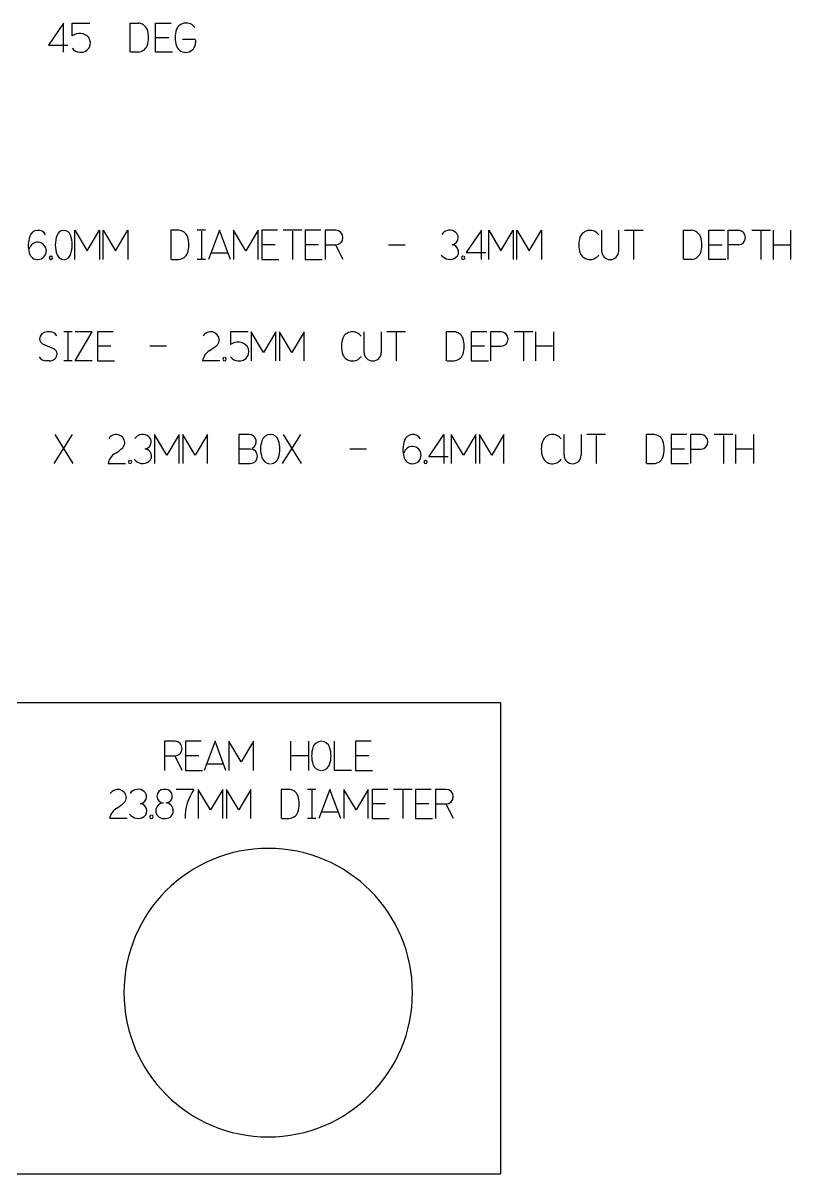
# Model space of a CAD drawing. Header units: inches. Extents: x -9.99 to -1.86, y -3.43 to 1.03.
# Drawn here: x -4.358 to -1.857, y -3.425 to 0.323 of the extents above; entities that cross this region are included whole.
import ezdxf

# ---------------------------------------------------------------- set-up
doc = ezdxf.new("R2010")
doc.units = ezdxf.units.IN
for name, color, linetype in [('2', 7, 'CONTINUOUS'), ('4', 7, 'CONTINUOUS'), ('6', 7, 'CONTINUOUS'), ('9', 7, 'CONTINUOUS')]:
    doc.layers.add(name, color=color, linetype=linetype)

msp = doc.modelspace()

# ---------------------------------------------------------------- linework, layer by layer
at = {"layer": '2', "color": 2, "linetype": 'CONTINUOUS'}
for p, q in [((-4.2262, 0.3233), (-4.2754, 0.2507)), ((-4.2262, 0.2283), (-4.2262, 0.3233)), ((-4.1983, 0.2812), (-4.1983, 0.3233)), ((-4.1983, 0.3233), (-4.1408, 0.3233)), ((-4.0091, 0.2283), (-4.0091, 0.3233)), ((-4.0091, 0.3233), (-3.9826, 0.3233)), ((-3.927, 0.2772), (-3.927, 0.3233)), ((-3.927, 0.3233), (-3.876, 0.3233)), ((-3.927, 0.2283), (-3.927, 0.2758)), ((-3.927, 0.2758), (-3.8835, 0.2758)), ((-3.8391, 0.2703), (-3.7991, 0.2703)), ((-3.7962, 0.2675), (-3.7962, 0.2603)), ((-4.2754, 0.2507), (-4.2123, 0.2507)), ((-3.9826, 0.2283), (-4.0068, 0.2283)), ((-3.8712, 0.2283), (-3.927, 0.2283)), ((-4.1892, -0.4468), (-4.1892, -0.3518)), ((-4.1892, -0.3518), (-4.149, -0.419)), ((-4.149, -0.419), (-4.109, -0.3518)), ((-4.109, -0.3518), (-4.109, -0.4468)), ((-4.0972, -0.4468), (-4.0972, -0.3518)), ((-4.0972, -0.3518), (-4.0571, -0.419)), ((-4.0571, -0.419), (-4.017, -0.3518)), ((-4.017, -0.3518), (-4.017, -0.4468)), ((-3.8772, -0.3518), (-3.8772, -0.4468)), ((-3.8507, -0.3518), (-3.8772, -0.3518)), ((-3.7638, -0.3518), (-3.7908, -0.3518)), ((-3.7773, -0.3547), (-3.7773, -0.444)), ((-3.7184, -0.3518), (-3.7541, -0.4468)), ((-3.6828, -0.4468), (-3.7184, -0.3518)), ((-3.6731, -0.3518), (-3.6731, -0.4468)), ((-3.6329, -0.419), (-3.6731, -0.3518)), ((-3.5929, -0.3518), (-3.6329, -0.419)), ((-3.5929, -0.4468), (-3.5929, -0.3518)), ((-3.5804, -0.3518), (-3.5804, -0.3979)), ((-3.5294, -0.3518), (-3.5804, -0.3518)), ((-3.4499, -0.3518), (-3.5106, -0.3518)), ((-3.4803, -0.3547), (-3.4803, -0.4468)), ((-3.4394, -0.3518), (-3.4394, -0.3979)), ((-3.3884, -0.3518), (-3.4394, -0.3518)), ((-3.3742, -0.3518), (-3.3742, -0.4468)), ((-3.3397, -0.3518), (-3.3742, -0.3518)), ((-2.8653, -0.3518), (-2.9145, -0.4245)), ((-2.8653, -0.4468), (-2.8653, -0.3518)), ((-2.8416, -0.4468), (-2.8416, -0.3518)), ((-2.8416, -0.3518), (-2.8015, -0.419)), ((-2.8015, -0.419), (-2.7614, -0.3518)), ((-2.7614, -0.3518), (-2.7614, -0.4468)), ((-2.7497, -0.4468), (-2.7497, -0.3518)), ((-2.7497, -0.3518), (-2.7095, -0.419)), ((-2.7095, -0.419), (-2.6695, -0.3518)), ((-2.6695, -0.3518), (-2.6695, -0.4468)), ((-2.4738, -0.3518), (-2.4738, -0.4197)), ((-2.4181, -0.419), (-2.4181, -0.3518)), ((-2.3994, -0.3518), (-2.3386, -0.3518)), ((-2.369, -0.4468), (-2.369, -0.3547)), ((-2.2069, -0.4468), (-2.2069, -0.3518)), ((-2.2069, -0.3518), (-2.1804, -0.3518)), ((-2.1248, -0.3979), (-2.1248, -0.3518)), ((-2.1248, -0.3518), (-2.0738, -0.3518)), ((-2.0619, -0.4468), (-2.0619, -0.3518)), ((-2.0619, -0.3518), (-2.0274, -0.3518)), ((-1.9849, -0.3518), (-1.9242, -0.3518)), ((-1.9546, -0.4468), (-1.9546, -0.3547)), ((-1.9147, -0.3518), (-1.9147, -0.4468)), ((-1.857, -0.4468), (-1.857, -0.3518)), ((-3.5804, -0.3993), (-3.5803, -0.4468)), ((-3.5368, -0.3993), (-3.5804, -0.3993)), ((-3.4394, -0.3993), (-3.4394, -0.4468)), ((-3.3959, -0.3993), (-3.4394, -0.3993)), ((-3.371, -0.3993), (-3.3397, -0.3993)), ((-3.3159, -0.4468), (-3.3383, -0.4021)), ((-2.1247, -0.4468), (-2.1248, -0.3993)), ((-2.1248, -0.3993), (-2.0813, -0.3993)), ((-2.0274, -0.3993), (-2.0605, -0.3993)), ((-1.9119, -0.3993), (-1.86, -0.3993)), ((-3.8749, -0.4468), (-3.8507, -0.4468)), ((-3.7637, -0.4468), (-3.7908, -0.4468)), ((-3.6933, -0.4265), (-3.7436, -0.4265)), ((-3.5803, -0.4468), (-3.5246, -0.4468)), ((-3.4394, -0.4468), (-3.3837, -0.4468)), ((-2.9145, -0.4245), (-2.8514, -0.4245)), ((-2.1804, -0.4468), (-2.2045, -0.4468)), ((-2.069, -0.4468), (-2.1247, -0.4468)), ((-4.2705, -0.6821), (-4.2802, -0.6821)), ((-4.1987, -0.6821), (-4.2257, -0.6821)), ((-4.2122, -0.685), (-4.2122, -0.7743)), ((-4.1331, -0.6821), (-4.1887, -0.6821)), ((-4.1887, -0.7771), (-4.1331, -0.6821)), ((-4.1159, -0.6821), (-4.1158, -0.7282)), ((-4.0648, -0.6821), (-4.1159, -0.6821)), ((-3.6824, -0.6821), (-3.6824, -0.7242)), ((-3.625, -0.6821), (-3.6824, -0.6821)), ((-3.6152, -0.6821), (-3.6152, -0.7771)), ((-3.5751, -0.7493), (-3.6152, -0.6821)), ((-3.5351, -0.6821), (-3.5751, -0.7493)), ((-3.5351, -0.7771), (-3.5351, -0.6821)), ((-3.5233, -0.6821), (-3.5233, -0.7771)), ((-3.4831, -0.7493), (-3.5233, -0.6821)), ((-3.4431, -0.6821), (-3.4831, -0.7493)), ((-3.4431, -0.7771), (-3.4431, -0.6821)), ((-3.2474, -0.75), (-3.2474, -0.6821)), ((-3.1917, -0.6821), (-3.1917, -0.7493)), ((-3.1123, -0.6821), (-3.173, -0.6821)), ((-3.1426, -0.685), (-3.1426, -0.7771)), ((-2.9805, -0.6821), (-2.9805, -0.7771)), ((-2.954, -0.6821), (-2.9805, -0.6821)), ((-2.8984, -0.6821), (-2.8984, -0.7282)), ((-2.8474, -0.6821), (-2.8984, -0.6821)), ((-2.8355, -0.6821), (-2.8355, -0.7771)), ((-2.801, -0.6821), (-2.8355, -0.6821)), ((-2.6978, -0.6821), (-2.7585, -0.6821)), ((-2.7282, -0.685), (-2.7282, -0.7771)), ((-2.6883, -0.7771), (-2.6883, -0.6821)), ((-2.6306, -0.6821), (-2.6306, -0.7771)), ((-4.2946, -0.7216), (-4.2572, -0.7377)), ((-4.1158, -0.7296), (-4.1158, -0.7771)), ((-4.0723, -0.7296), (-4.1158, -0.7296)), ((-2.8984, -0.7296), (-2.8984, -0.7771)), ((-2.8549, -0.7296), (-2.8984, -0.7296)), ((-2.8341, -0.7296), (-2.801, -0.7296)), ((-2.6336, -0.7296), (-2.6855, -0.7296)), ((-4.2725, -0.7773), (-4.2821, -0.7772)), ((-4.1986, -0.7771), (-4.2257, -0.7771)), ((-4.1331, -0.7771), (-4.1887, -0.7771)), ((-4.1158, -0.7771), (-4.0601, -0.7771)), ((-3.7168, -0.7774), (-3.7736, -0.7774)), ((-2.9782, -0.7771), (-2.954, -0.7771)), ((-2.8984, -0.7771), (-2.8426, -0.7771)), ((-4.1985, -1.0167), (-4.2576, -1.1117)), ((-4.1945, -1.1117), (-4.2535, -1.0167)), ((-3.9297, -1.0167), (-3.9297, -1.1117)), ((-3.8895, -1.0839), (-3.9297, -1.0167)), ((-3.8495, -1.0167), (-3.8895, -1.0839)), ((-3.8495, -1.1117), (-3.8495, -1.0167)), ((-3.8377, -1.0167), (-3.8377, -1.1117)), ((-3.7976, -1.0839), (-3.8377, -1.0167)), ((-3.7575, -1.0167), (-3.7976, -1.0839)), ((-3.7575, -1.1117), (-3.7575, -1.0167)), ((-3.6553, -1.0167), (-3.6553, -1.1116)), ((-3.6224, -1.0167), (-3.6553, -1.0167)), ((-3.4549, -1.0167), (-3.514, -1.1117)), ((-3.4509, -1.1117), (-3.5099, -1.0167)), ((-3.0368, -1.0893), (-2.9876, -1.0167)), ((-2.9876, -1.0167), (-2.9876, -1.1117)), ((-2.9639, -1.0167), (-2.9639, -1.1117)), ((-2.9238, -1.0839), (-2.9639, -1.0167)), ((-2.8838, -1.0167), (-2.9238, -1.0839)), ((-2.8838, -1.1117), (-2.8838, -1.0167)), ((-2.872, -1.0167), (-2.872, -1.1117)), ((-2.8318, -1.0839), (-2.872, -1.0167)), ((-2.7918, -1.0167), (-2.8318, -1.0839)), ((-2.7918, -1.1117), (-2.7918, -1.0167)), ((-2.5961, -1.0846), (-2.5961, -1.0167)), ((-2.5404, -1.0167), (-2.5404, -1.0839)), ((-2.461, -1.0167), (-2.5217, -1.0167)), ((-2.4913, -1.0196), (-2.4913, -1.1117)), ((-2.3292, -1.0167), (-2.3292, -1.1117)), ((-2.3027, -1.0167), (-2.3292, -1.0167)), ((-2.2471, -1.0167), (-2.2471, -1.0628)), ((-2.1961, -1.0167), (-2.2471, -1.0167)), ((-2.1842, -1.0167), (-2.1842, -1.1117)), ((-2.1497, -1.0167), (-2.1842, -1.0167)), ((-2.0465, -1.0167), (-2.1072, -1.0167)), ((-2.0769, -1.0196), (-2.0769, -1.1117)), ((-2.037, -1.1117), (-2.037, -1.0167)), ((-1.9793, -1.0167), (-1.9793, -1.1117)), ((-3.6181, -1.0641), (-3.6525, -1.0641)), ((-2.2471, -1.0642), (-2.2471, -1.1117)), ((-2.2036, -1.0642), (-2.2471, -1.0642)), ((-2.1828, -1.0642), (-2.1497, -1.0642)), ((-1.9823, -1.0642), (-2.0342, -1.0642)), ((-4.0243, -1.112), (-4.0811, -1.112)), ((-3.6553, -1.1116), (-3.6182, -1.1116)), ((-2.9737, -1.0893), (-3.0368, -1.0893)), ((-2.3269, -1.1117), (-2.3027, -1.1117)), ((-2.2471, -1.1117), (-2.1913, -1.1117))]:
    msp.add_line(p, q, dxfattribs=at)
for centre, radius, start, end in [((-3.9859, 0.2885), 0.0349, 24.3864, 84.6174), ((-4.0342, 0.2758), 0.0846, 341.2943, 18.7057), ((-3.7786, 0.2757), 0.0846, 161.294, 198.704), ((-3.827, 0.2884), 0.0349, 35.68, 155.6132), ((-4.174, 0.2497), 0.0398, 41.0237, 127.5585), ((-4.1694, 0.2586), 0.0306, 263.1041, 34.0979), ((-3.7991, 0.2675), 0.00285, 0, 90), ((-4.1731, 0.2584), 0.0302, 213.4333, 270.016), ((-3.9859, 0.2631), 0.0349, 275.3825, 335.6136), ((-3.8285, 0.26), 0.0323, 200.8553, 0.4397), ((-4.2569, -0.4013), 0.0846, 159.294, 196.7059), ((-4.3092, -0.3801), 0.0283, 29.3074, 162.0975), ((-4.16, -0.3993), 0.0932, 160.0192, 199.9808), ((-4.2255, -0.3753), 0.0234, 19.4473, 160.5596), ((-4.291, -0.3993), 0.0932, 340.0174, 19.9826), ((-3.854, -0.3866), 0.0349, 24.3864, 84.6174), ((-3.9023, -0.3993), 0.0846, 341.2943, 18.7057), ((-3.3401, -0.3756), 0.0238, 271.0953, 88.8959), ((-2.9687, -0.3827), 0.0312, 48.9417, 146.028), ((-2.9624, -0.3754), 0.0215, 0, 48.8141), ((-2.4633, -0.3995), 0.0846, 161.2941, 198.7059), ((-2.5117, -0.3868), 0.0349, 35.68, 155.6132), ((-2.1837, -0.3866), 0.0349, 24.3864, 84.6174), ((-2.232, -0.3993), 0.0846, 341.2943, 18.7057), ((-2.0289, -0.3756), 0.0238, 273.401, 86.599), ((-4.3105, -0.4189), 0.0282, 86.5204, 166.5718), ((-4.3105, -0.419), 0.0282, 273.4453, 86.5547), ((-2.9646, -0.3754), 0.0237, 279.0881, 360), ((-2.9633, -0.4225), 0.0238, 19.4344, 84.1143), ((-4.3105, -0.419), 0.0282, 193.734, 273.4453), ((-4.2677, -0.4413), 0.00511, 95.9609, 180.8139), ((-4.2674, -0.4414), 0.00543, 180, 360), ((-4.2669, -0.4412), 0.00498, 357.8049, 85.4203), ((-4.2256, -0.4234), 0.0233, 199.4654, 268.5146), ((-4.2253, -0.4235), 0.0232, 271.355, 340.7593), ((-3.854, -0.4121), 0.0349, 275.3825, 335.6136), ((-2.9684, -0.4121), 0.0343, 216.483, 306.074), ((-2.9619, -0.4221), 0.0224, 307.7905, 19.8278), ((-2.925, -0.4413), 0.00511, 95.9609, 180.8139), ((-2.9247, -0.4414), 0.00543, 180, 360), ((-2.9242, -0.4412), 0.00498, 357.8049, 85.4203), ((-2.5117, -0.4122), 0.0349, 204.3868, 324.32), ((-2.446, -0.4193), 0.0278, 180.9239, 0.4725), ((-2.1837, -0.4121), 0.0349, 275.3825, 335.6136), ((-4.2796, -0.707), 0.0249, 91.2613, 177.492), ((-4.2842, -0.7041), 0.0204, 185.1824, 239.3448), ((-4.2714, -0.7086), 0.0265, 29.2717, 88.1361), ((-3.7472, -0.7106), 0.0284, 4.5948, 149.0385), ((-3.7459, -0.7071), 0.0271, 317.7745, 357.4244), ((-3.2369, -0.7298), 0.0846, 161.2941, 198.7059), ((-3.2853, -0.7171), 0.0349, 35.68, 155.6132), ((-2.9573, -0.7169), 0.0349, 24.3864, 84.6174), ((-3.0057, -0.7296), 0.0846, 341.2943, 18.7057), ((-2.8025, -0.7059), 0.0238, 273.401, 86.599), ((-4.2676, -0.7553), 0.0204, 5.1823, 59.3448), ((-3.7282, -0.7838), 0.0458, 118.7438, 172.045), ((-3.8726, -0.5543), 0.2254, 302.8691, 310.6145), ((-3.6582, -0.7557), 0.0398, 41.0237, 127.5585), ((-3.6535, -0.7468), 0.0306, 263.1041, 34.0979), ((-3.2196, -0.7495), 0.0278, 180.9239, 0.4725), ((-4.2819, -0.7498), 0.0274, 210.522, 269.4411), ((-4.2722, -0.7523), 0.025, 269.4411, 357.3507), ((-3.7022, -0.7716), 0.00511, 95.9609, 180.8139), ((-3.7019, -0.7717), 0.00543, 180, 360), ((-3.7014, -0.7715), 0.00498, 357.8049, 85.4203), ((-3.6572, -0.747), 0.0302, 213.4333, 270.016), ((-3.2853, -0.7425), 0.0349, 204.3868, 324.32), ((-2.9573, -0.7423), 0.0349, 275.3825, 335.6136), ((-4.0547, -1.0452), 0.0284, 4.5948, 149.0385), ((-4.0534, -1.0417), 0.0271, 317.7745, 357.4244), ((-3.9686, -1.0476), 0.0312, 48.9417, 146.028), ((-3.9645, -1.0402), 0.0237, 279.0881, 360), ((-3.9622, -1.0402), 0.0215, 0, 48.8141), ((-3.6226, -1.0405), 0.0238, 296.1918, 89.544), ((-3.5, -1.0643), 0.0846, 161.2941, 198.7059), ((-3.553, -1.045), 0.0283, 16.1289, 163.8722), ((-3.606, -1.0643), 0.0846, 341.2938, 18.7062), ((-3.0365, -1.0662), 0.0846, 159.294, 196.7059), ((-3.0888, -1.045), 0.0283, 29.3074, 162.0975), ((-2.5856, -1.0644), 0.0846, 161.2941, 198.7059), ((-2.634, -1.0516), 0.0349, 35.68, 155.6132), ((-2.306, -1.0515), 0.0349, 24.3864, 84.6174), ((-2.3544, -1.0642), 0.0846, 341.2943, 18.7057), ((-2.1512, -1.0405), 0.0238, 273.401, 86.599), ((-4.0357, -1.1184), 0.0458, 118.7438, 172.045), ((-4.1801, -0.8889), 0.2254, 302.8691, 310.6145), ((-3.9631, -1.0873), 0.0238, 19.4344, 84.1143), ((-3.9617, -1.087), 0.0224, 307.7905, 19.8278), ((-3.6182, -1.0878), 0.0237, 270, 89.9819), ((-3.0901, -1.0838), 0.0282, 86.5204, 166.5718), ((-3.0901, -1.0838), 0.0282, 273.4453, 86.5547), ((-2.5683, -1.0841), 0.0278, 180.9239, 0.4725), ((-4.0097, -1.1062), 0.00511, 95.9609, 180.8139), ((-4.0094, -1.1063), 0.00543, 180, 360), ((-4.0089, -1.1061), 0.00498, 357.8049, 85.4203), ((-3.9682, -1.0769), 0.0343, 216.483, 306.074), ((-3.553, -1.0836), 0.0283, 196.0048, 267.9484), ((-3.553, -1.0836), 0.0283, 272.764, 343.9941), ((-3.0901, -1.0838), 0.0282, 193.734, 273.4453), ((-3.0473, -1.1062), 0.00511, 95.9609, 180.8139), ((-3.047, -1.1063), 0.00543, 180, 360), ((-3.0465, -1.1061), 0.00498, 357.8049, 85.4203), ((-2.634, -1.0771), 0.0349, 204.3868, 324.32), ((-2.306, -1.0769), 0.0349, 275.3825, 335.6136)]:
    msp.add_arc(centre, radius, start, end, dxfattribs=at)
at = {"layer": '4', "color": 4, "linetype": 'CONTINUOUS'}
for p, q in [((-3.8977, -2.0159), (-3.8977, -2.1109)), ((-3.8633, -2.0159), (-3.8977, -2.0159)), ((-3.8291, -2.0159), (-3.829, -2.062)), ((-3.778, -2.0159), (-3.8291, -2.0159)), ((-3.7329, -2.0159), (-3.7685, -2.1109)), ((-3.6973, -2.1109), (-3.7329, -2.0159)), ((-3.6875, -2.0159), (-3.6875, -2.1109)), ((-3.6474, -2.0831), (-3.6875, -2.0159)), ((-3.6073, -2.0159), (-3.6474, -2.0831)), ((-3.6073, -2.1109), (-3.6073, -2.0159)), ((-3.4858, -2.1109), (-3.4858, -2.0159)), ((-3.4281, -2.0159), (-3.4281, -2.1109)), ((-3.3436, -2.1109), (-3.3436, -2.0159)), ((-3.2754, -2.0159), (-3.2754, -2.062)), ((-3.2244, -2.0159), (-3.2754, -2.0159)), ((-3.8946, -2.0634), (-3.8633, -2.0634)), ((-3.8395, -2.1109), (-3.8619, -2.0661)), ((-3.829, -2.0634), (-3.829, -2.1109)), ((-3.7855, -2.0634), (-3.829, -2.0634)), ((-3.7078, -2.0906), (-3.758, -2.0906)), ((-3.4311, -2.0634), (-3.483, -2.0634)), ((-3.2754, -2.0634), (-3.2754, -2.1109)), ((-3.2319, -2.0634), (-3.2754, -2.0634)), ((-3.829, -2.1109), (-3.7733, -2.1109)), ((-3.2879, -2.1109), (-3.3436, -2.1109)), ((-3.2754, -2.1109), (-3.2196, -2.1109)), ((-3.8932, -2.1725), (-3.9004, -2.1725)), ((-3.8021, -2.1725), (-3.8591, -2.1725)), ((-3.788, -2.1725), (-3.788, -2.2675)), ((-3.7478, -2.2397), (-3.788, -2.1725)), ((-3.7078, -2.1725), (-3.7478, -2.2397)), ((-3.7078, -2.2675), (-3.7078, -2.1725)), ((-3.696, -2.1725), (-3.696, -2.2675)), ((-3.6558, -2.2397), (-3.696, -2.1725)), ((-3.6158, -2.1725), (-3.6558, -2.2397)), ((-3.6158, -2.2675), (-3.6158, -2.1725)), ((-3.5179, -2.1725), (-3.5179, -2.2675)), ((-3.4914, -2.1725), (-3.5179, -2.1725)), ((-3.4045, -2.1725), (-3.4315, -2.1725)), ((-3.3591, -2.1725), (-3.3948, -2.2675)), ((-3.3235, -2.2675), (-3.3591, -2.1725)), ((-3.3138, -2.1725), (-3.3138, -2.2675)), ((-3.2736, -2.2397), (-3.3138, -2.1725)), ((-3.2336, -2.1725), (-3.2736, -2.2397)), ((-3.2336, -2.2675), (-3.2336, -2.1725)), ((-3.2211, -2.1725), (-3.2211, -2.2186)), ((-3.1701, -2.1725), (-3.2211, -2.1725)), ((-3.0906, -2.1725), (-3.1513, -2.1725)), ((-3.0801, -2.1725), (-3.0801, -2.2186)), ((-3.0291, -2.1725), (-3.0801, -2.1725)), ((-3.0148, -2.1725), (-3.0148, -2.2675)), ((-2.9804, -2.1725), (-3.0148, -2.1725)), ((-3.4179, -2.1754), (-3.4179, -2.2647)), ((-3.1209, -2.1754), (-3.1209, -2.2675)), ((-3.334, -2.2472), (-3.3843, -2.2472)), ((-3.2211, -2.22), (-3.221, -2.2675)), ((-3.1775, -2.22), (-3.2211, -2.22)), ((-3.0801, -2.22), (-3.0801, -2.2675)), ((-3.0366, -2.22), (-3.0801, -2.22)), ((-3.0117, -2.22), (-2.9804, -2.22)), ((-2.9566, -2.2675), (-2.979, -2.2227)), ((-4.0193, -2.2679), (-4.0761, -2.2679)), ((-3.9004, -2.2676), (-3.8932, -2.2676)), ((-3.5155, -2.2675), (-3.4914, -2.2675)), ((-3.4044, -2.2675), (-3.4315, -2.2675)), ((-3.221, -2.2675), (-3.1653, -2.2675)), ((-3.0801, -2.2675), (-3.0243, -2.2675))]:
    msp.add_line(p, q, dxfattribs=at)
for centre, radius, start, end in [((-3.8637, -2.0397), 0.0238, 271.0953, 88.8959), ((-3.3867, -2.0442), 0.0283, 16.1289, 163.8722), ((-3.3337, -2.0635), 0.0846, 161.2941, 198.7059), ((-3.4397, -2.0635), 0.0846, 341.2938, 18.7062), ((-3.3867, -2.0828), 0.0283, 196.0048, 267.9484), ((-3.3867, -2.0828), 0.0283, 272.764, 343.9941), ((-4.0497, -2.2011), 0.0284, 4.5948, 149.0385), ((-3.9839, -2.2034), 0.0312, 48.9417, 146.028), ((-3.9001, -2.1946), 0.0221, 90.7753, 269.2247), ((-3.8941, -2.1946), 0.0221, 279.5969, 87.6424), ((-3.658, -2.2676), 0.1726, 146.6069, 179.9947), ((-3.4947, -2.2073), 0.0349, 24.3864, 84.6174), ((-2.9808, -2.1963), 0.0238, 271.0953, 88.8959), ((-4.0484, -2.1976), 0.0271, 317.7745, 357.4244), ((-3.9798, -2.1961), 0.0237, 279.0881, 360), ((-3.9776, -2.1961), 0.0215, 0, 48.8141), ((-3.543, -2.22), 0.0846, 341.2943, 18.7057), ((-4.0307, -2.2742), 0.0458, 118.7438, 172.045), ((-4.1751, -2.0447), 0.2254, 302.8691, 310.6145), ((-3.9785, -2.2432), 0.0238, 19.4344, 84.1143), ((-3.9771, -2.2428), 0.0224, 307.7905, 19.8278), ((-3.9002, -2.2421), 0.0255, 90.4635, 269.5365), ((-3.8943, -2.2421), 0.0255, 272.3206, 87.6794), ((-3.4947, -2.2328), 0.0349, 275.3825, 335.6136), ((-3.9836, -2.2328), 0.0343, 216.483, 306.074), ((-3.9402, -2.262), 0.00511, 95.9609, 180.8139), ((-3.9399, -2.2621), 0.00543, 180, 360), ((-3.9394, -2.2619), 0.00498, 357.8049, 85.4203), ((-3.5596, -2.8346), 0.4699, 360, 180), ((-3.5596, -2.8346), 0.4699, 180, 360)]:
    msp.add_arc(centre, radius, start, end, dxfattribs=at)
at = {"layer": '6', "color": 6, "linetype": 'CONTINUOUS'}
for p, q in [((-6.8504, -1.8898), (-4.3301, -1.8898)), ((-4.3301, -1.8898), (-2.8029, -1.8898)), ((-2.8029, -1.8898), (-2.8029, -3.4252)), ((-6.8504, -3.4252), (-4.3301, -3.4252)), ((-4.3301, -3.4252), (-2.8029, -3.4252))]:
    msp.add_line(p, q, dxfattribs=at)
at = {"layer": '9', "color": 9, "linetype": 'CONTINUOUS'}
for p, q in [((-3.1684, -0.3993), (-3.1141, -0.3993)), ((-3.891, -0.7296), (-3.9453, -0.7296)), ((-3.2397, -1.0642), (-3.294, -1.0642))]:
    msp.add_line(p, q, dxfattribs=at)

doc.saveas('drawing.dxf')
